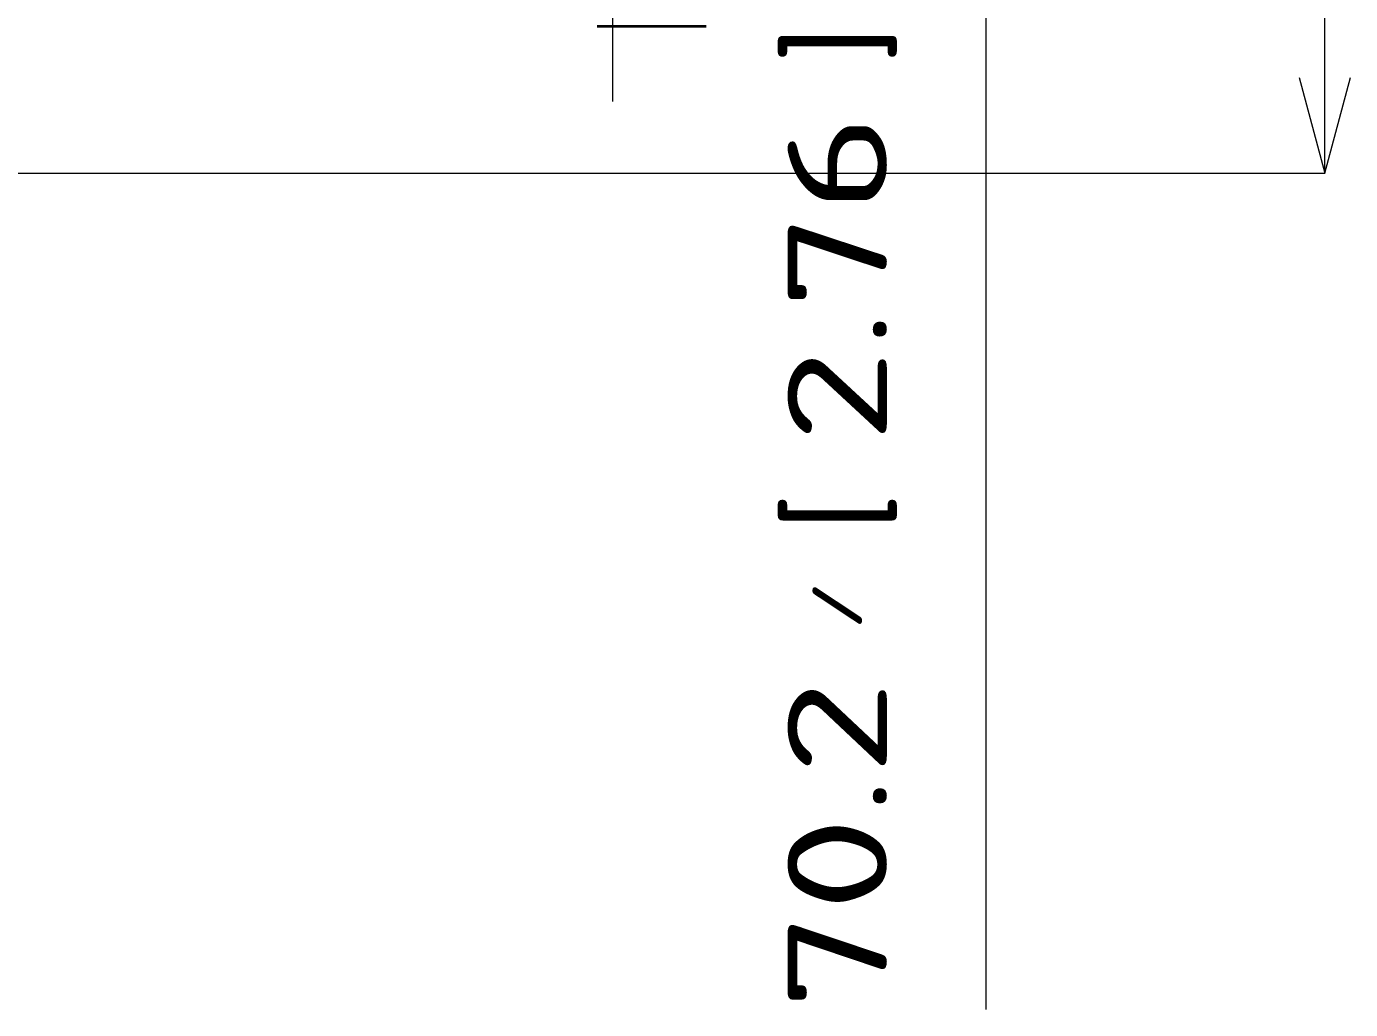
# Model space of a CAD drawing. Extents: x 23 to 417, y 3 to 294.
# Drawn here: x 157.56 to 184.24, y 66.81 to 86.61 of the extents above; entities that cross this region are included whole.
import ezdxf
from ezdxf.enums import TextEntityAlignment as Align

# ---------------------------------------------------------------- set-up
doc = ezdxf.new("R2010")
doc.units = 0
doc.linetypes.add('DASHDOT', pattern=[18.5, 12, -3, 0.5, -3])
doc.layers.get('0').update_dxf_attribs({"lineweight": 13})
doc.styles.get("Standard").update_dxf_attribs({"font": 'isocp.shx'})
doc.dimstyles.get("Standard").update_dxf_attribs({"dimtxt": 2.5, "dimasz": 2.5, "dimexe": 1.25, "dimexo": 0.625, "dimtad": 1, "dimtxsty": 'Standard', "dimcen": 2.5, "dimadec": 0, "dimazin": 0, "dimtfac": 1, "dimtmove": 0, "dimatfit": 0, "dimfxl": 0, "dimarcsym": 0})

# ---------------------------------------------------------------- blocks, each defined once
blk = doc.blocks.new('*D488')
at = {"color": 230, "lineweight": 13}
for p, q in [((150.661, 111.851), (183.721, 111.851)), ((183.721, 83.652), (183.721, 111.851)), ((150.661, 83.652), (183.721, 83.652))]:
    blk.add_line(p, q, dxfattribs=at)
for points in [[(184.238, 109.92), (183.721, 111.851), (183.203, 109.92)], [(183.203, 85.584), (183.721, 83.652), (184.238, 85.584)]]:
    blk.add_lwpolyline(points, dxfattribs=at)
for s, height, width, p, p2 in [(']', 2, 1.552524, (181.721, 106.198), (181.721, 106.975)), ('6', 2, 1.295757, (181.721, 103.644), (181.721, 105.198)), ('[', 2, 1.552523, (181.721, 101.868), (181.721, 102.644)), ('/', 1, 1.818182, (181.221, 99.868), (181.221, 100.868)), ('%%p2', 1.4, 1.254643, (181.421, 96.567), (181.421, 98.868)), ('141', 2, 1.533838, (181.721, 90.305), (181.721, 95.367))]:
    blk.add_text(s, height=height, rotation=90, dxfattribs=dict(at, width=width)).set_placement(p, p2, align=Align.FIT)
blk = doc.blocks.new('*D490')
at = {"color": 30, "lineweight": 13}
for p, q in [((151.461, 111.851), (178.896, 111.851)), ((176.896, 66.805), (176.896, 111.851))]:
    blk.add_line(p, q, dxfattribs=at)
at = {"color": 30, "lineweight": 13, "ltscale": 0.108962}
blk.add_line((174.538, 97.812), (178.896, 97.812), dxfattribs=at)
at = {"color": 30, "lineweight": 13}
for points in [[(177.414, 109.92), (176.896, 111.851), (176.379, 109.92)], [(176.379, 99.744), (176.896, 97.812), (177.414, 99.744)]]:
    blk.add_lwpolyline(points, dxfattribs=at)
for s, height, width, p, p2 in [(']', 2, 1.552522, (174.896, 85.857), (174.896, 86.634)), ('2.76', 2, 1.443275, (174.896, 78.219), (174.896, 84.857)), ('[', 2, 1.552527, (174.896, 76.443), (174.896, 77.219)), ('/', 1, 1.818182, (174.396, 74.443), (174.396, 75.443)), ('70.2', 2, 1.436744, (174.896, 66.805), (174.896, 73.443))]:
    blk.add_text(s, height=height, rotation=90, dxfattribs=dict(at, width=width)).set_placement(p, p2, align=Align.FIT)
blk = doc.blocks.new('BLOCK2931')
at = {"color": 7, "lineweight": 35, "ltscale": 0.273825}
blk.add_line((152.86, -63.51), (141.9, -63.51), dxfattribs=at)

msp = doc.modelspace()

# ---------------------------------------------------------------- linework, layer by layer
at = {"color": 7, "linetype": 'DASHDOT', "lineweight": 13, "ltscale": 0.453}
msp.add_line((169.3727, 85.0998), (169.3727, 103.2198), dxfattribs=at)

# ---------------------------------------------------------------- block references
at = {"lineweight": 0, "xscale": 0.2, "yscale": 0.2, "zscale": 0.2}
msp.add_blockref('BLOCK2931', (140.6807, 99.3118), dxfattribs=at)

# ---------------------------------------------------------------- dimensions: what is measured, and where the dimension line sits
at = {"color": 0, "lineweight": 0}
dim = msp.add_linear_dim(base=(183.7206, 83.6523), p1=(150.4607, 111.8515), p2=(150.4607, 83.6523), angle=270, text='<>{}{%%p2}', dimstyle='Standard', override={"dimlfac": 5, "dimtol": 0, "dimlim": 0, "dimtp": 2, "dimtm": 2}, dxfattribs=at)
dim.commit()
dim.dimension.update_dxf_attribs({"geometry": '*D488', "text_midpoint": (183.7206, 98.64), "dimtype": 161})
dim = msp.add_linear_dim(base=(176.89638, 97.81191), p1=(150.46065, 111.85148), p2=(173.53791, 97.81191), angle=269.99857, dimstyle='Standard', override={"dimlfac": 5}, dxfattribs=at)
dim.commit()
dim.dimension.update_dxf_attribs({"geometry": '*D490', "text_midpoint": (176.89638, 76.71944), "dimtype": 160})

doc.saveas('drawing.dxf')
